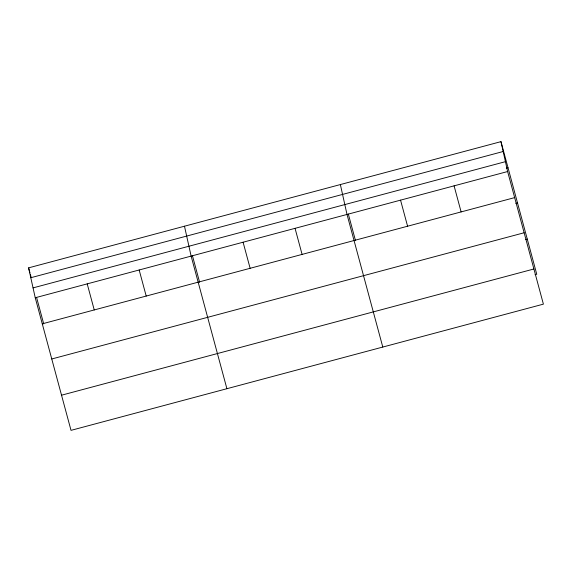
<?xml version="1.0" encoding="UTF-8"?>
<svg xmlns="http://www.w3.org/2000/svg" width="572" height="572" viewBox="0 0 572 572"><rect width="100%" height="100%" fill="white"/><g stroke="black" fill="none" stroke-linecap="round" stroke-linejoin="round"><path stroke-width="0.86" d="M500.979 141.641L507.621 171.536L543.4 304.14L71.021 430.358L35.242 297.755L28.6 267.86L500.979 141.641L536.758 274.245L535.056 274.696M30.795 277.727L503.167 151.508M33.054 287.888L505.426 161.669M506.313 168.168L508.007 167.71M35.242 297.755L507.621 171.536M42.278 323.831L514.657 197.612M515.794 203.325L517.496 202.867M51.766 358.98L524.138 232.761M525.568 239.546L527.27 239.089M61.54 395.202L533.912 268.983M454.082 185.843L461.118 211.912M400.55 200.143L407.586 226.219M348.327 214.057L355.498 240.64M382.79 347.054L347.011 214.45L340.369 184.556M295.052 228.335L302.087 254.404M243.093 242.221L250.128 268.289M192.442 255.713L199.614 282.289M226.905 388.703L191.127 256.106L184.484 226.212M139.168 269.984L146.203 296.06M87.209 283.869L94.244 309.945M28.6 267.86L29.958 272.908M30.416 274.589L31.095 277.113M36.558 297.361L43.729 323.945"/></g></svg>
